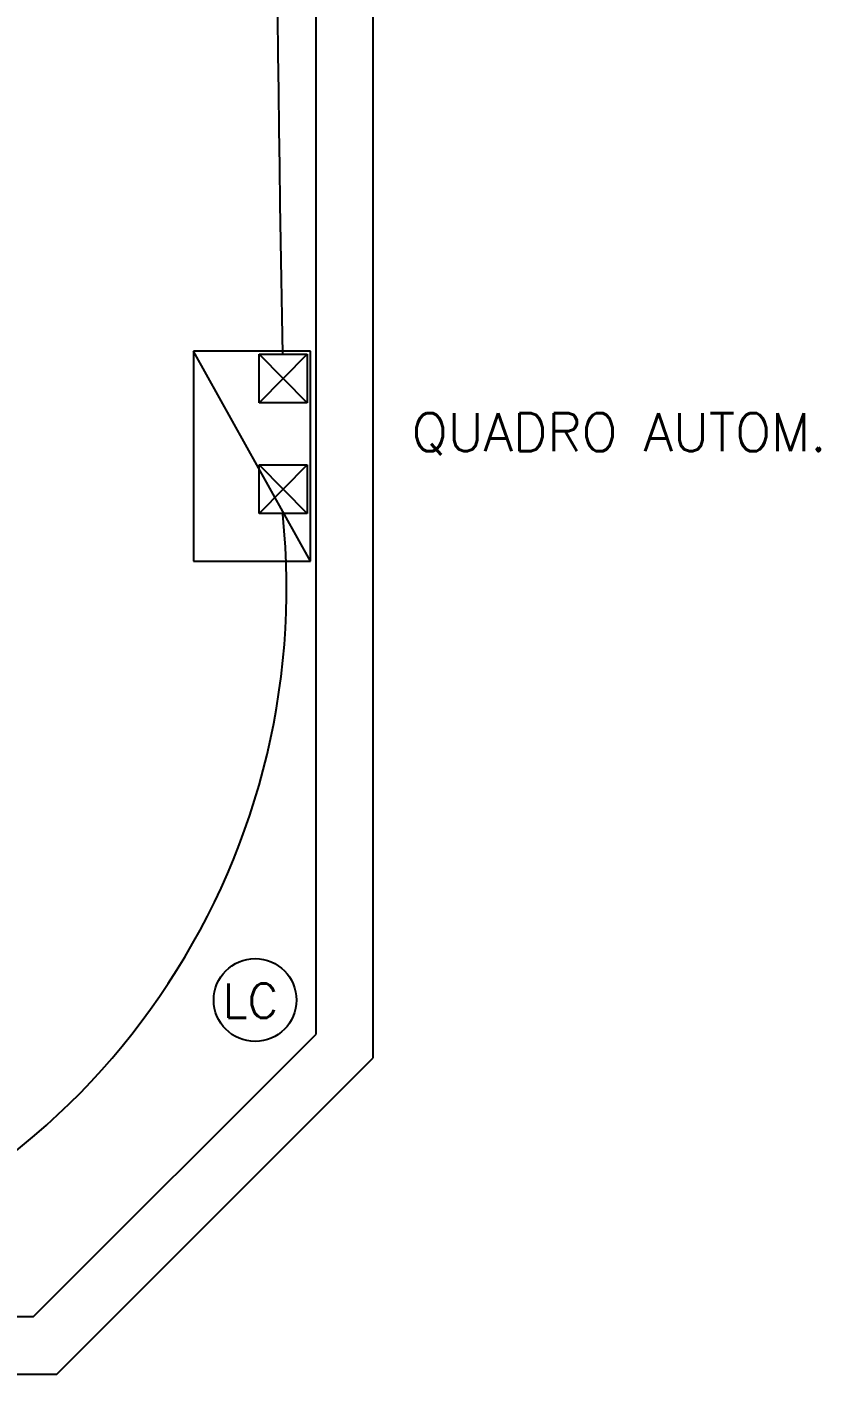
# Model space of a CAD drawing. Extents: x 16 to 124, y 36 to 90.
# Drawn here: x 37.979 to 40.06, y 36.62 to 40.154 of the extents above; entities that cross this region are included whole.
import ezdxf

# ---------------------------------------------------------------- set-up
doc = ezdxf.new("R2010")
doc.units = 0
doc.header["$LTSCALE"] = 0.02
for name, color, linetype in [('ACESSORIOS', 6, 'CONTINUOUS'), ('BLOCOS', 1, 'CONTINUOUS'), ('CODIGO', 6, 'CONTINUOUS'), ('CONDUL', 5, 'CONTINUOUS'), ('EL-ELETRODUTO', 2, 'CONTINUOUS'), ('PAREDES', 7, 'CONTINUOUS'), ('TOMADAS30', 5, 'CONTINUOUS'), ('TX04-A', 1, 'CONTINUOUS')]:
    doc.layers.add(name, color=color, linetype=linetype)
doc.styles.add('ROMANS', font='simplex.shx')

# ---------------------------------------------------------------- blocks, each defined once
blk = doc.blocks.new('LC')
at = {"layer": 'ACESSORIOS'}
blk.add_circle((0, 0), 0.1086, dxfattribs=at)
at = {"layer": 'CODIGO', "style": 'ROMANS'}
blk.add_text('LC', height=0.09, dxfattribs=at).set_placement((-0.0855, -0.047))

msp = doc.modelspace()

# ---------------------------------------------------------------- linework, layer by layer
at = {"layer": 'CONDUL'}
for p, q in [((38.71482, 39.29563), (38.58902, 39.16779)), ((38.58902, 39.29563), (38.71482, 39.16779)), ((38.58902, 39.16779), (38.58902, 39.29563)), ((38.58902, 39.29563), (38.71482, 39.29563)), ((38.71482, 39.29563), (38.71482, 39.16779)), ((38.71482, 39.16779), (38.58902, 39.16779)), ((38.58902, 38.87779), (38.58902, 39.00563)), ((38.58902, 39.00563), (38.71482, 39.00563)), ((38.71482, 39.00563), (38.58902, 38.87779)), ((38.58902, 39.00563), (38.71482, 38.87779)), ((38.71482, 39.00563), (38.71482, 38.87779)), ((38.71482, 38.87779), (38.58902, 38.87779))]:
    msp.add_line(p, q, dxfattribs=at)
at = {"layer": 'EL-ELETRODUTO'}
for centre, radius, start, end in [((215.494, 42.39264), 176.87136, 178.9628005, 181.0031866), ((36.76699, 38.68325), 1.89343, 285.1516, 5.82703)]:
    msp.add_arc(centre, radius, start, end, dxfattribs=at)
at = {"layer": 'PAREDES'}
for p, q in [((38.73791, 37.51208), (38.73791, 42.05262)), ((38.88791, 37.44995), (38.88791, 42.05262)), ((37.99577, 36.76995), (38.73791, 37.51208)), ((38.05791, 36.61995), (38.88791, 37.44995)), ((37.99577, 36.76995), (37.44791, 36.76995)), ((37.44791, 36.61995), (38.05791, 36.61995))]:
    msp.add_line(p, q, dxfattribs=at)
at = {"layer": 'TOMADAS30', "linetype": 'ByBlock'}
for p, q in [((38.72305, 39.30325), (38.41617, 39.30325)), ((38.72305, 38.75226), (38.41617, 39.30325)), ((38.41617, 39.30325), (38.41617, 38.75226)), ((38.72305, 38.75226), (38.72305, 39.30325)), ((38.41617, 38.75226), (38.72305, 38.75226))]:
    msp.add_line(p, q, dxfattribs=at)

# ---------------------------------------------------------------- block references
at = {"layer": 'BLOCOS'}
msp.add_blockref('LC', (38.57801, 37.60121), dxfattribs=at)

# ---------------------------------------------------------------- texts
at = {"layer": 'TX04-A', "style": 'ROMANS'}
msp.add_text('QUADRO AUTOM.', height=0.1, dxfattribs=at).set_placement((38.98886, 39.04099))

doc.saveas('drawing.dxf')
